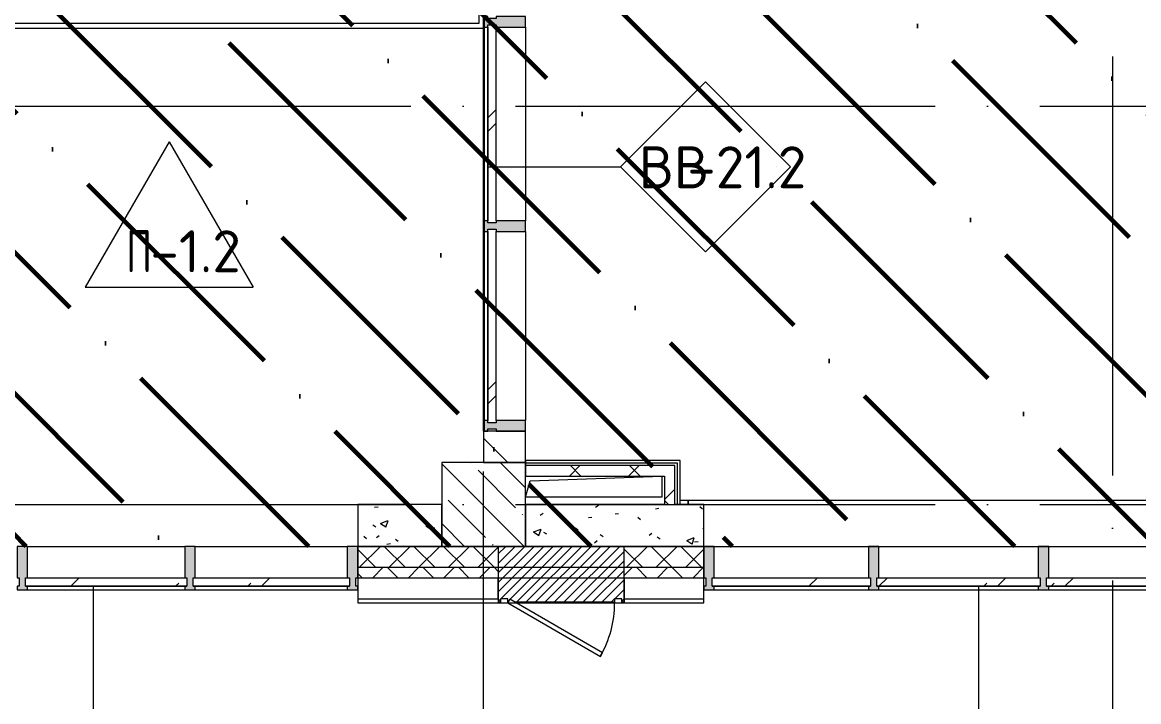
# Model space of a CAD drawing. Header units: millimetres. Extents: x -68946 to 288321, y -402657 to 324925.
# Drawn here: x 84888 to 90212, y 25484 to 28725 of the extents above; entities that cross this region are included whole.
import ezdxf

# ---------------------------------------------------------------- set-up
doc = ezdxf.new("R2010")
doc.units = ezdxf.units.MM
doc.linetypes.add('ADSK_Линия сетки', pattern=[2500, 2000, -250, 0, -250])
for name, color, linetype, lineweight in [('3.4) ПТ-2.15    4 вып', 200, 'Continuous', 60), ('A-DETL-GENF-OTLN', 250, 'Continuous', 5), ('A-DOOR-____-MCUT', 250, 'Continuous', 5), ('A-DOOR-____-OTLN', 250, 'Continuous', 5), ('A-FLOR-____-IDEN', 11, 'Continuous', 9), ('A-FLOR-____-OTLN', 192, 'Continuous', 9), ('A-GENM-____-MCUT', 250, 'Continuous', 25), ('A-GENM-____-OTLN', 250, 'Continuous', 9), ('A-GLAZ-____-MCUT', 250, 'Continuous', 9), ('A-GLAZ-____-OTLN', 250, 'Continuous', 5), ('A-GLAZ-CWMG-MCUT', 51, 'Continuous', 9), ('A-GLAZ-CWMG-OTLN', 51, 'Continuous', 5), ('A-WALL-____-IDEN', 250, 'Continuous', 9), ('A-WALL-____-MCUT', 250, 'Continuous', 13), ('A-WALL-____-OTLN', 250, 'Continuous', 9), ('A-WALL-____-PATT', 250, 'Continuous', 13), ('A-WALL-FNSH-MCUT', 250, 'Continuous', 13), ('S-COLS-____-MCUT', 250, 'Continuous', 25), ('S-COLS-____-OTLN', 250, 'Continuous', 9), ('S-GRID-____-OTLN', 250, 'Continuous', 9)]:
    doc.layers.add(name, color=color, linetype=linetype, lineweight=lineweight)
doc.styles.add('ISOCPEUR_2', font='isocpeur.ttf', dxfattribs={"height": 160})
pattern_1 = [(45, (12287.91, -0.0006), (-141.42136, 141.42136), []), (135, (12287.91, -0.0006), (-141.42136, -141.42136), [])]
pattern_2 = [(45, (125, 0), (-22.6274, 22.6274), [])]

# ---------------------------------------------------------------- blocks, each defined once
blk = doc.blocks.new('Прямоугольный импост - Импост структурный с накладкой - 180мм-37172030-АР1_Маркировочный план 1 этажа С2и3')
at = {"layer": 'A-GLAZ-CWMG-OTLN'}
blk.add_hatch(color=50, dxfattribs=at).paths.add_polyline_path([(-25, -17), (-25, 0), (-15, 0), (-15, 40), (-25, 40), (-25, 180), (25, 180), (25, 40), (15, 40), (15, 0), (25, 0), (25, -17), (-15, -17)])
at = {"layer": 'A-GLAZ-CWMG-MCUT', "lineweight": 5}
for p, q in [((-25, 40), (-25, 180)), ((-25, 180), (25, 180)), ((25, 180), (25, 40)), ((-15, 40), (-25, 40)), ((-25, -17), (-25, 0)), ((-25, 0), (-15, 0)), ((-15, 0), (-15, 40)), ((15, 40), (15, 0)), ((25, 40), (15, 40)), ((15, 0), (25, 0)), ((25, 0), (25, -17)), ((25, -17), (-25, -17))]:
    blk.add_line(p, q, dxfattribs=at)
blk = doc.blocks.new('PNS_Панель прямоугольная3 - Нр_Стекло - 40мм 2-37172512-АР1_Маркировочный план 1 этажа С2и3')
at = {"layer": 'A-GLAZ-____-OTLN'}
h = blk.add_hatch(dxfattribs=at)
h.set_pattern_fill('FP_61', color=256, style=0, pattern_type=2)
h.set_pattern_definition([(315, (-28140.5, 74919.98), (282.8427, 282.8427), [200, -600]), (315, (-28240.5, 75119.98), (282.8427, 282.8427), [600, -200]), (315, (-28340.5, 74719.98), (282.8427, 282.8427), [200, -600])])
h.paths.add_polyline_path([(-472.5, -40), (472.5, -40), (472.5, 0), (-472.5, 0)])
at = {"layer": 'A-GLAZ-____-MCUT', "lineweight": 5}
for p, q in [((462.5, 0), (-462.5, 0)), ((-462.5, -40), (462.5, -40))]:
    blk.add_line(p, q, dxfattribs=at)
at = {"layer": 'A-GLAZ-____-OTLN'}
blk.add_line((-472.5, 0), (472.5, 0), dxfattribs=at)
blk = doc.blocks.new('Прямоугольный импост - Импост структурный с накладкой - 180мм-37172510-АР1_Маркировочный план 1 этажа С2и3')
at = {"layer": 'A-GLAZ-CWMG-OTLN'}
for p, q in [((74803, 28703), (74803, 27778)), ((75000, 28703), (75000, 27778))]:
    blk.add_line(p, q, dxfattribs=at)
blk = doc.blocks.new('Прямоугольный импост - Импост структурный с накладкой - 180мм-37172034-АР1_Маркировочный план 1 этажа С2и3')
at = {"layer": 'A-GLAZ-CWMG-OTLN'}
blk.add_hatch(color=50, dxfattribs=at).paths.add_polyline_path([(-25, 40), (-25, 180), (25, 180), (25, 40), (15, 40), (15, 0), (25, 0), (25, -17), (-25, -17), (-25, 0), (-15, 1.1), (-15, 40)])
at = {"layer": 'A-GLAZ-CWMG-MCUT', "lineweight": 5}
for p, q in [((-25, 40), (-25, 180)), ((-25, 180), (25, 180)), ((25, 180), (25, 40)), ((-15, 40), (-25, 40)), ((-25, -17), (-25, 0)), ((-25, 0), (-15, 0)), ((-15, 0), (-15, 40)), ((15, 40), (15, 0)), ((25, 40), (15, 40)), ((15, 0), (25, 0)), ((25, 0), (25, -17)), ((25, -17), (-25, -17))]:
    blk.add_line(p, q, dxfattribs=at)
blk = doc.blocks.new('PNS_Панель прямоугольная3 - Нр_Стекло - 40мм 2-37172520-АР1_Маркировочный план 1 этажа С2и3')
at = {"layer": 'A-GLAZ-____-OTLN'}
h = blk.add_hatch(dxfattribs=at)
h.set_pattern_fill('FP_62', color=256, style=0, pattern_type=2)
h.set_pattern_definition([(315, (-27176.5, 74919.98), (282.8427, 282.8427), [200, -600]), (315, (-27276.5, 75119.98), (282.8427, 282.8427), [600, -200]), (315, (-27376.5, 74719.98), (282.8427, 282.8427), [200, -600])])
h.paths.add_polyline_path([(-461.5, 0), (-461.5, -40), (461.5, -40), (461.5, 0), (-451.5, 0)])
at = {"layer": 'A-GLAZ-____-MCUT', "lineweight": 5}
for p, q in [((451.5, 0), (-451.5, 0)), ((-451.5, -40), (451.5, -40))]:
    blk.add_line(p, q, dxfattribs=at)
at = {"layer": 'A-GLAZ-____-OTLN'}
blk.add_line((-461.5, 0), (461.5, 0), dxfattribs=at)
blk = doc.blocks.new('Прямоугольный импост - Импост структурный с накладкой - 180мм-37172511-АР1_Маркировочный план 1 этажа С2и3')
at = {"layer": 'A-GLAZ-CWMG-OTLN'}
for p, q in [((74803, 27728), (74803, 26825)), ((75000, 27728), (75000, 26825))]:
    blk.add_line(p, q, dxfattribs=at)
blk = doc.blocks.new('Прямоугольный импост - Импост структурный с накладкой - 190мм-21718785-АР1_Маркировочный план 1 этажа С2и3')
at = {"layer": 'A-GLAZ-CWMG-OTLN'}
blk.add_hatch(color=50, dxfattribs=at).paths.add_polyline_path([(-50, 17), (-50, 0), (-40, 0), (-40, -40), (-50, -40.1), (-50, -190), (0, -190), (0, -40), (-10, -40), (-10, 0), (0, 0), (0, 17), (-40, 17)])
at = {"layer": 'A-GLAZ-CWMG-MCUT', "lineweight": 5}
for p, q in [((0, 17), (-50, 17)), ((-50, 17), (-50, 0)), ((-50, 0), (-40, 0)), ((-40, 0), (-40, -40)), ((-10, -40), (-10, 0)), ((-10, 0), (0, 0)), ((0, 0), (0, 17)), ((-40, -40), (-50, -40)), ((-50, -40), (-50, -190)), ((0, -40), (-10, -40)), ((0, -190), (0, -40)), ((-50, -190), (0, -190))]:
    blk.add_line(p, q, dxfattribs=at)
blk = doc.blocks.new('_Wn_-As_OpeningMEP_floor__Rectangular - _Wn_-As_OpeningMEP_floor__Rectangular-35328036-АР1_Маркировочный план 1 этажа С2и3')
at = {"layer": 'A-DETL-GENF-OTLN', "lineweight": 5}
for p, q in [((-325, 0), (-302.7, 77.7)), ((-302.7, 77.7), (325, 100))]:
    blk.add_line(p, q, dxfattribs=at)
blk = doc.blocks.new('PNS_Панель прямоугольная2 - Нр_Стекло - 40мм-36084345-АР1_Маркировочный план 1 этажа С2и3')
at = {"layer": 'A-GLAZ-____-OTLN'}
h = blk.add_hatch(dxfattribs=at)
h.set_pattern_fill('FP_116', color=256, style=0, pattern_type=2)
h.set_pattern_definition([(45, (-73100, -25935), (-282.8427, 282.8427), [200, -600]), (45, (-73300, -26035), (-282.8427, 282.8427), [600, -200]), (45, (-72900, -26135), (-282.8427, 282.8427), [200, -600])])
h.paths.add_polyline_path([(-20.2, 0), (385, 0), (385, 40), (-385, 40), (-385, 0), (-375, 0)])
at = {"layer": 'A-GLAZ-____-MCUT', "lineweight": 5}
for p, q in [((-375, 40), (375, 40)), ((375, 0), (-375, 0))]:
    blk.add_line(p, q, dxfattribs=at)
at = {"layer": 'A-GLAZ-____-OTLN'}
blk.add_line((-385, 0), (385, 0), dxfattribs=at)
blk = doc.blocks.new('PNS_Панель прямоугольная2 - Нр_Стекло - 40мм-36084321-АР1_Маркировочный план 1 этажа С2и3')
at = {"layer": 'A-GLAZ-____-OTLN'}
h = blk.add_hatch(dxfattribs=at)
h.set_pattern_fill('FP_117', color=256, style=0, pattern_type=2)
h.set_pattern_definition([(45, (-73887.5, -25935), (-282.8427, 282.8427), [200, -600]), (45, (-74087.5, -26035), (-282.8427, 282.8427), [600, -200]), (45, (-73687.5, -26135), (-282.8427, 282.8427), [200, -600])])
h.paths.add_polyline_path([(-124.2, 0), (372.5, 0), (372.5, 40), (-372.5, 40), (-372.5, 0), (-362.5, 0)])
at = {"layer": 'A-GLAZ-____-MCUT', "lineweight": 5}
for p, q in [((-362.5, 40), (362.5, 40)), ((362.5, 0), (-362.5, 0))]:
    blk.add_line(p, q, dxfattribs=at)
at = {"layer": 'A-GLAZ-____-OTLN'}
blk.add_line((-372.5, 0), (372.5, 0), dxfattribs=at)
blk = doc.blocks.new('Прямоугольный импост - Импост структурный с накладкой - 190мм-21850607-АР1_Маркировочный план 1 этажа С2и3')
at = {"layer": 'A-GLAZ-CWMG-OTLN'}
blk.add_hatch(color=50, dxfattribs=at).paths.add_polyline_path([(0, -40), (0, -190), (-50, -190), (-50, -40), (-40, -40), (-40, 0), (-50, 0), (-50, 17), (0, 17), (0, 0), (-10, 0), (-10, -40)])
at = {"layer": 'A-GLAZ-CWMG-MCUT', "lineweight": 5}
for p, q in [((-50, 0), (-50, 17)), ((-50, 17), (0, 17)), ((-40, 0), (-50, 0)), ((-40, -40), (-40, 0)), ((0, 0), (-10, 0)), ((-10, 0), (-10, -40)), ((0, 17), (0, 0)), ((-50, -190), (-50, -40)), ((-50, -40), (-40, -40)), ((-10, -40), (0, -40)), ((0, -40), (0, -190)), ((0, -190), (-50, -190))]:
    blk.add_line(p, q, dxfattribs=at)
blk = doc.blocks.new('Прямоугольный импост - Импост структурный с накладкой - 190мм-36086484-АР1_Маркировочный план 1 этажа С2и3')
at = {"layer": 'A-GLAZ-CWMG-OTLN'}
for p, q in [((72625, 26225), (73375, 26225)), ((72625, 26018), (73375, 26018))]:
    blk.add_line(p, q, dxfattribs=at)
blk = doc.blocks.new('Прямоугольный импост - Импост структурный с накладкой - 190мм-36086474-АР1_Маркировочный план 1 этажа С2и3')
at = {"layer": 'A-GLAZ-CWMG-OTLN'}
for p, q in [((73425, 26225), (74150, 26225)), ((73425, 26018), (74150, 26018))]:
    blk.add_line(p, q, dxfattribs=at)
blk = doc.blocks.new('Прямоугольный импост - Импост структурный с накладкой - 190мм-21718787-АР1_Маркировочный план 1 этажа С2и3')
at = {"layer": 'A-GLAZ-CWMG-OTLN'}
blk.add_hatch(color=50, dxfattribs=at).paths.add_polyline_path([(25, -40), (25, -190), (-25, -190), (-25, -40), (-15, -40), (-15, 0), (-25, 0), (-25, 17), (25, 17), (25, 0), (15, 0), (15, -40)])
at = {"layer": 'A-GLAZ-CWMG-MCUT', "lineweight": 5}
for p, q in [((-25, 0), (-25, 17)), ((-25, 17), (25, 17)), ((-15, 0), (-25, 0)), ((-15, -40), (-15, 0)), ((25, 0), (15, 0)), ((15, 0), (15, -40)), ((25, 17), (25, 0)), ((-25, -190), (-25, -40)), ((-25, -40), (-15, -40)), ((15, -40), (25, -40)), ((25, -40), (25, -190)), ((25, -190), (-25, -190))]:
    blk.add_line(p, q, dxfattribs=at)
blk = doc.blocks.new('PNS_Панель прямоугольная2 - Нр_Стекло - 40мм-36086606-АР1_Маркировочный план 1 этажа С2и3')
at = {"layer": 'A-GLAZ-____-OTLN'}
h = blk.add_hatch(dxfattribs=at)
h.set_pattern_fill('FP_118', color=256, style=0, pattern_type=2)
h.set_pattern_definition([(45, (-76367.47, -25935), (-282.8427, 282.8427), [200, -600]), (45, (-76567.47, -26035), (-282.8427, 282.8427), [600, -200]), (45, (-76167.47, -26135), (-282.8427, 282.8427), [200, -600])])
h.paths.add_polyline_path([(129.7, 0), (377.5, 0), (377.5, 40), (-377.5, 40), (-377.5, 0), (-367.5, 0)])
at = {"layer": 'A-GLAZ-____-MCUT', "lineweight": 5}
for p, q in [((-367.5, 40), (367.5, 40)), ((367.5, 0), (-367.5, 0))]:
    blk.add_line(p, q, dxfattribs=at)
at = {"layer": 'A-GLAZ-____-OTLN'}
blk.add_line((-377.5, 0), (377.5, 0), dxfattribs=at)
blk = doc.blocks.new('PNS_Панель прямоугольная2 - Нр_Стекло - 40мм-36085574-АР1_Маркировочный план 1 этажа С2и3')
at = {"layer": 'A-GLAZ-____-OTLN'}
h = blk.add_hatch(dxfattribs=at)
h.set_pattern_fill('FP_119', color=256, style=0, pattern_type=2)
h.set_pattern_definition([(45, (-77164.96, -25935), (-282.8427, 282.8427), [200, -600]), (45, (-77364.96, -26035), (-282.8427, 282.8427), [600, -200]), (45, (-76964.96, -26135), (-282.8427, 282.8427), [200, -600])])
h.paths.add_polyline_path([(15.7, 0), (390, 0), (390, 40), (-390, 40), (-390, 0), (-380, 0)])
at = {"layer": 'A-GLAZ-____-MCUT', "lineweight": 5}
for p, q in [((-380, 40), (380, 40)), ((380, 0), (-380, 0))]:
    blk.add_line(p, q, dxfattribs=at)
at = {"layer": 'A-GLAZ-____-OTLN'}
blk.add_line((-390, 0), (390, 0), dxfattribs=at)
blk = doc.blocks.new('PNS_Панель прямоугольная2 - Нр_Стекло - 40мм-V94-АР1_Маркировочный план 1 этажа С2и3')
at = {"layer": 'A-GLAZ-____-OTLN'}
h = blk.add_hatch(dxfattribs=at)
h.set_pattern_fill('FP_120', color=256, style=0, pattern_type=2)
h.set_pattern_definition([(45, (-77974.96, -25935), (-282.8427, 282.8427), [200, -600]), (45, (-78174.96, -26035), (-282.8427, 282.8427), [600, -200]), (45, (-77774.96, -26135), (-282.8427, 282.8427), [200, -600])])
h.paths.add_polyline_path([(-390, 0), (390, 0), (390, 40), (-390, 40)])
at = {"layer": 'A-GLAZ-____-MCUT', "lineweight": 5}
for p, q in [((-380, 40), (380, 40)), ((380, 0), (-380, 0))]:
    blk.add_line(p, q, dxfattribs=at)
at = {"layer": 'A-GLAZ-____-OTLN'}
blk.add_line((-390, 0), (390, 0), dxfattribs=at)
blk = doc.blocks.new('Прямоугольный импост - Импост структурный с накладкой - 190мм-36086501-АР1_Маркировочный план 1 этажа С2и3')
at = {"layer": 'A-GLAZ-CWMG-OTLN'}
for p, q in [((75900, 26225), (76635, 26225)), ((75900, 26018), (76635, 26018))]:
    blk.add_line(p, q, dxfattribs=at)
blk = doc.blocks.new('Прямоугольный импост - Импост структурный с накладкой - 190мм-36086511-АР1_Маркировочный план 1 этажа С2и3')
at = {"layer": 'A-GLAZ-CWMG-OTLN'}
for p, q in [((76685, 26225), (77445, 26225)), ((76685, 26018), (77445, 26018))]:
    blk.add_line(p, q, dxfattribs=at)
blk = doc.blocks.new('АР_Люк - ЛРС_ВК_600х400_наружный_NCS S 1000-N-36320799-АР1_Маркировочный план 1 этажа С2и3')
at = {"layer": 'A-DOOR-____-OTLN'}
h = blk.add_hatch(dxfattribs=at)
h.set_pattern_fill('FP_148', color=256, style=0, pattern_type=2)
h.set_pattern_definition(pattern_2)
h.paths.add_polyline_path([(-99, 135), (-130, 135), (-130, 115), (-165, 115), (-165, 135), (-175, 135), (-175, -135), (425, -134.9), (425, 135), (415, 135), (415, 115), (380, 115), (380, 135), (370, 117.7), (340, 135), (-71.7, 135)])
h = blk.add_hatch(dxfattribs=at)
h.set_pattern_fill('FP_148', color=256, style=0, pattern_type=2)
h.set_pattern_definition(pattern_2)
h.paths.add_polyline_path([(295.5, -134.9), (295.1, -135), (425, -134.9)])
at = {"layer": 'A-DETL-GENF-OTLN', "lineweight": 5}
for p, q in [((425, 135), (-175, 135)), ((-175, 135), (-175, -135)), ((425, -135), (425, 135)), ((-175, -135), (425, -135))]:
    blk.add_line(p, q, dxfattribs=at)
at = {"layer": 'A-DOOR-____-MCUT', "lineweight": 5}
for p, q in [((-61.7, 390), (-71.7, 372.7)), ((380, 135), (-61.7, 390)), ((-71.7, 372.7), (370, 117.7)), ((-130, 135), (-165, 135)), ((-165, 135), (-165, 115)), ((-165, 115), (-130, 115)), ((-130, 115), (-130, 135)), ((370, 117.7), (380, 135)), ((415, 135), (380, 135)), ((380, 135), (380, 115)), ((380, 115), (415, 115)), ((415, 115), (415, 135))]:
    blk.add_line(p, q, dxfattribs=at)
blk.add_arc((380, 135), 510, 150, 180, dxfattribs=at)
at = {"layer": 'A-DOOR-____-OTLN'}
blk.add_line((380, 135), (-61.7, 390), dxfattribs=at)
blk = doc.blocks.new('ASML_АР_Отделка Люка - ВО Отделка люков_Грунтовка 0_Шпатлевка 0_Окраска 0_0-V117-АР1_Маркировочный план 1 этажа С2и3')
at = {"layer": 'A-GENM-____-MCUT', "lineweight": 5}
for p, q in [((-290, 3), (-300, 3)), ((-300, 3), (-300, 0)), ((215, 3), (-255, 3)), ((300, 3), (290, 3)), ((300, 0), (300, 3)), ((-300, 0), (-290, 0)), ((-255, 0), (220.2, 0)), ((253.3, 0), (255, 0)), ((290, 0), (300, 0))]:
    blk.add_line(p, q, dxfattribs=at)
blk = doc.blocks.new('ASML_АР_Решетка вентиляционная встроенная - ГР-5_3000х2300-42052763-АР1_Маркировочный план 1 этажа С2и3')
at = {"layer": 'A-GENM-____-OTLN', "lineweight": 5}
for p, q in [((-1150, 1500), (-1150, -1500)), ((1105, 1500), (-1095, 1500)), ((1150, -1500), (1150, 1500)), ((-1128, 1478), (1128, 1478)), ((-1128, -1478), (-1128, 1478)), ((1128, 1478), (1128, -1478)), ((1128, -1478), (-1128, -1478)), ((-1150, -1500), (1150, -1500))]:
    blk.add_line(p, q, dxfattribs=at)
blk = doc.blocks.new('ADSK_Марка_Стена - Экземпляр_ADSK_Позиция-30564885-АР1_Маркировочный план 1 этажа С2и3')
at = {"layer": 'A-WALL-____-IDEN'}
for p, q in [((-0.156, 4.37), (-4.213, 0.312)), ((3.901, 0.312), (-0.156, 4.37)), ((-4.213, 0.312), (-0.156, -3.745)), ((-0.156, -3.745), (3.901, 0.312))]:
    blk.add_line(p, q, dxfattribs=at)
blk = doc.blocks.new('AAR_СКБ_Марка_Перекрытия - Марка пола-17325028-АР1_Маркировочный план 1 этажа С2и3')
at = {"layer": 'A-FLOR-____-IDEN'}
for p, q in [((0, 6.932), (-4.002, 0)), ((0, 6.932), (4.002, 0)), ((-4.002, 0), (4.002, 0))]:
    blk.add_line(p, q, dxfattribs=at)

msp = doc.modelspace()

# ---------------------------------------------------------------- hatches: boundary and pattern name
at = {"layer": '3.4) ПТ-2.15    4 вып'}
h = msp.add_hatch(dxfattribs=at)
h.set_pattern_fill('ANSI36', color=256, scale=150, angle=90)
h.paths.add_polyline_path([(92162.8919, 36194.9403), (87287.8919, 36194.9403), (87287.8919, 26225), (92162.8919, 26225)])
h = msp.add_hatch(dxfattribs=at)
h.set_pattern_fill('ANSI36', color=256, scale=150, angle=90)
h.paths.add_polyline_path([(87287.8919, 30976), (84109.9138, 30976), (84109.9138, 26225), (87287.8919, 26225)])
at = {"layer": 'A-WALL-____-PATT', "lineweight": 15, "true_color": 0x000000}
h = msp.add_hatch(dxfattribs=at)
h.set_pattern_fill('FP_2', color=18, style=0, pattern_type=2)
h.set_pattern_definition([(135, (12287.91, -0.0006), (-141.42136, -141.42136), [])])
h.paths.add_polyline_path([(87287.9138, 26624.9994), (87287.8919, 26774.9994), (87087.9138, 26774.9994), (87087.9138, 26625), (87287.8919, 26624.9994)])
h = msp.add_hatch(dxfattribs=at)
h.set_pattern_fill('FP_83', color=18, style=0, pattern_type=2)
h.set_pattern_definition(pattern_1)
h.paths.add_polyline_path([(87287.9138, 26559.9994), (88000.4138, 26559.9994), (88000.4138, 26609.9994), (87287.9138, 26609.9994)])
h = msp.add_hatch(dxfattribs=at)
h.set_pattern_fill('FP_83', color=18, style=0, pattern_type=2)
h.set_pattern_definition(pattern_1)
h.paths.add_polyline_path([(88000.4138, 26425), (88000.4138, 26559.9994), (87950.4138, 26559.9731), (87950.4138, 26425), (87959.1563, 26425)])
h = msp.add_hatch(dxfattribs=at)
h.set_pattern_fill('FP_3', color=18, style=0, pattern_type=2)
h.set_pattern_definition([(50, (12287.9, -0.0006), (364.3679, -31.8783), [38.1, -419.1]), (355, (12287.9, -0.0006), (-70.4859, 382.1133), [30.48, -335.28]), (100.451, (12318.28, -2.66), (293.885, 350.2334), [32.38, -356.18]), (46.184, (12287.9, 101.6), (542.1585, -84.0858), [57.15, -628.65]), (96.636, (12333.1, 94.6), (474.805, 494.8554), [48.57, -534.27]), (351.184, (12287.9, 101.6), (474.8102, 494.85), [45.72, -502.92]), (21, (12338.7, 76.2), (303.2285, -204.5305), [38.1, -419.1]), (326, (12338.7, 76.2), (123.6039, 368.376), [30.48, -335.28]), (71.451, (12364, 59.16), (426.8341, 163.8427), [32.38, -356.18]), (37.5, (12287.91, -0.0006), (6.17665, 169.11015), [16.764, -314.452, 16.764, -323.596, -336.55]), (37.5, (12287.91, -0.0006), (6.17665, 169.11015), [-671.576, 16.764, -319.786]), (7.5, (12287.91, -0.0006), (133.63888, 200.3615), [16.764, -177.292, 16.764, -306.832, -128.27]), (7.5, (12287.91, -0.0006), (133.63888, 200.3615), [-517.652, 16.764, -111.506]), (327.5, (12174.63, -0.0006), (271.18182, -11.45836), [16.764, -110.236, 16.764, -379.476, -525.78]), (327.5, (12174.63, -0.0006), (271.18182, -11.45836), [-523.24, 16.764, -509.016]), (317.5, (12123.83, -0.0006), (296.2585, 50.85285), [16.764, -148.336, 16.764, -246.38, -373.38]), (317.5, (12123.83, -0.0006), (296.2585, 50.85285), [-428.244, 16.764, -356.616])])
h.paths.add_polyline_path([(86487.9138, 26225), (86887.8919, 26225.0597), (86887.8919, 26425), (86487.9138, 26425), (86487.9138, 26225.0597)])
h.paths.add_polyline_path([(88137.5273, 26225), (88137.8919, 26225.0597), (88137.8919, 26425), (87287.8919, 26425), (87288.0896, 26225.0597), (88001.6092, 26225)])
h = msp.add_hatch(dxfattribs=at)
h.set_pattern_fill('FP_52', color=18, style=0, pattern_type=2)
h.set_pattern_definition([(45, (12287.91, -0.0006), (-70.71068, 70.71068), []), (135, (12287.91, -0.0006), (-70.71068, -70.71068), [])])
h.paths.add_polyline_path([(116717.9144, 26125.0597), (116987.8919, 26125.0597), (116987.8548, 26225), (116717.8919, 26225), (116717.8919, 26223.0597), (116754.8919, 26223.0597), (116754.8919, 26215.0597), (116717.8919, 26215.0597), (116717.8919, 26125.0597)])
h.paths.add_polyline_path([(115377.8919, 26125.0597), (115617.8919, 26125.0597), (115617.8919, 26215.0597), (115580.8919, 26215.0597), (115580.8919, 26223.0597), (115617.8919, 26223.0597), (115617.8203, 26225), (115377.8919, 26225), (115377.8919, 26223.0597), (115414.8919, 26223.0597), (115414.8919, 26215.0597), (115377.8919, 26215.0597), (115377.8919, 26135.5435)])
h.paths.add_polyline_path([(113647.8919, 26125.0597), (113647.8919, 26215.0597), (113610.8919, 26215.0597), (113610.8919, 26223.0597), (113647.8919, 26223.0597), (113647.8851, 26225.0597), (112437.9138, 26225), (112437.9138, 26125.0597), (113447.9138, 26125.0597)])
h.paths.add_polyline_path([(107138.9863, 26125.0597), (107637.9138, 26125.0597), (107637.3768, 26225), (106737.9138, 26225), (106737.9138, 26125.0597)])
h.paths.add_polyline_path([(109737.9138, 26125.0597), (109737.9138, 26225.0597), (108537.9138, 26225), (108537.9138, 26125.0597)])
h.paths.add_polyline_path([(110637.9138, 26125.0597), (111537.9138, 26125.0597), (111537.3768, 26225), (110637.9138, 26225), (110637.9138, 26187.1895)])
h.paths.add_polyline_path([(105772.0308, 26125.0597), (105837.9138, 26125.0597), (105837.1978, 26225), (104637.9138, 26225), (104637.9138, 26125.0597), (105699.7438, 26125.0597)])
h.paths.add_polyline_path([(103038.1198, 26125.0597), (103737.9138, 26125.0597), (103737.3768, 26225), (102837.9138, 26225), (102837.9138, 26125.0597)])
h.paths.add_polyline_path([(101671.1643, 26125.0597), (101937.9138, 26125.0597), (101937.1978, 26225), (100737.9138, 26225), (100737.9138, 26125.0597), (101137.8919, 26125.0597)])
h.paths.add_polyline_path([(98937.9138, 26125.0597), (99837.9138, 26125.0597), (99837.3768, 26225), (98937.9138, 26225)])
h.paths.add_polyline_path([(97570.2978, 26125.0597), (98037.9138, 26125.0597), (98037.9138, 26225), (96537.9138, 26225), (96537.9138, 26125.0597)])
h.paths.add_polyline_path([(93837.9138, 26125.0597), (93836.9293, 26225), (92187.8919, 26224.9994), (92187.8919, 26125.0597), (93469.4313, 26125.0597)])
h.paths.add_polyline_path([(95437.8919, 26125.0597), (95637.9138, 26125.0597), (95637.9138, 26225.0597), (94737.9138, 26225), (94737.9138, 26125.0597), (94836.3868, 26125.0597)])
h.paths.add_polyline_path([(88001.6092, 26125.0597), (88137.8919, 26125.0597), (88137.5273, 26225), (87757.9138, 26225), (87757.9138, 26125.0597)])
h.paths.add_polyline_path([(86487.9138, 26125.0597), (87157.9138, 26125.0597), (87157.9138, 26224.9994), (86487.9138, 26225)])
h = msp.add_hatch(dxfattribs=at)
h.set_pattern_fill('FP_53', color=18, style=0, pattern_type=2)
h.set_pattern_definition([(135, (12287.91, -0.0006), (-84.85281, -84.85281), []), (225, (12287.91, -0.0006), (84.85281, -84.85281), [])])
h.paths.add_polyline_path([(115377.8919, 26075.0597), (115617.8919, 26075.0597), (115617.8919, 26125.0597), (115377.8919, 26125.0597), (115377.8919, 26115.0597)])
h.paths.add_polyline_path([(116837.9144, 26075.0597), (116887.9144, 26075.0597), (116887.9144, 26125.0597), (116717.8919, 26125.0597), (116717.9144, 26075.0597), (116737.9144, 26075.0597)])
h.paths.add_polyline_path([(113647.8919, 26075.0597), (113647.8919, 26125.0597), (112437.9138, 26125.0597), (112437.9138, 26075.0597), (113447.9138, 26075.0597)])
h.paths.add_polyline_path([(111537.9138, 26075.0597), (111537.9138, 26125.0597), (110637.9138, 26125.0597), (110637.9138, 26075.0597), (111239.8528, 26075.0597)])
h.paths.add_polyline_path([(108537.9138, 26075.0597), (109737.9138, 26075.0597), (109737.9138, 26125.0597), (108537.9138, 26125.0597)])
h.paths.add_polyline_path([(107637.9138, 26075.0597), (107637.9138, 26125.0597), (106737.9138, 26125.0597), (106737.9138, 26075.0597), (107138.9863, 26075.0597)])
h.paths.add_polyline_path([(105772.0308, 26075.0597), (105837.9138, 26075.0597), (105837.9138, 26125.0597), (104637.9138, 26125.0597), (104637.9138, 26075.0597)])
h.paths.add_polyline_path([(103038.1198, 26075.0597), (103737.9138, 26075.0597), (103737.9138, 26125.0597), (102837.9138, 26125.0597), (102837.9138, 26075.0597)])
h.paths.add_polyline_path([(101725.6697, 26075.0597), (101937.9138, 26075.0597), (101937.9138, 26125.0597), (100737.9138, 26125.0597), (100737.9138, 26075.0597), (101671.1643, 26075.0597)])
h.paths.add_polyline_path([(99837.9138, 26075.0597), (99837.9138, 26125.0597), (98937.9138, 26125.0597), (98937.9138, 26075.0597)])
h.paths.add_polyline_path([(97570.2978, 26075.0597), (98037.9138, 26075.0597), (98037.9138, 26125.0597), (96537.9138, 26125.0597), (96537.9138, 26075.0597)])
h.paths.add_polyline_path([(95437.8919, 26075.0597), (95637.9138, 26075.0597), (95637.9138, 26125.0597), (94737.9138, 26125.0597), (94737.9138, 26075.0597), (94836.3868, 26075.0597)])
h.paths.add_polyline_path([(92187.8919, 26075.0597), (93837.9138, 26075.0597), (93837.9138, 26125.0597), (92187.8919, 26125.0597)])
h.paths.add_polyline_path([(86634.6537, 26075.0597), (87157.9138, 26075.0597), (87157.9138, 26125.0597), (86487.9138, 26125.0597), (86487.9138, 26075.0597)])
h.paths.add_polyline_path([(88001.6092, 26075.0597), (88137.8919, 26075.0597), (88137.8919, 26125.0597), (87757.9138, 26125.0597), (87757.9138, 26075.0597)])
at = {"layer": 'S-COLS-____-OTLN', "lineweight": 5, "true_color": 0x000000}
h = msp.add_hatch(dxfattribs=at)
h.set_pattern_fill('FP_1', color=18, style=0, pattern_type=2)
h.set_pattern_definition([(135, (12287.91, -0.0006), (-142.5612, -142.5612), []), (135, (12430.48, -0.0006), (-142.5612, -142.5612), [252.016, -50.403, 3.353, -47.05])])
h.paths.add_polyline_path([(87157.9138, 26224.9994), (87157.9138, 26225.0597), (87287.8919, 26225.0597), (87287.8919, 26624.9994), (86887.8919, 26624.989), (86887.8919, 26224.9994)])

# ---------------------------------------------------------------- linework, layer by layer
at = {"layer": 'A-FLOR-____-OTLN', "color": 18, "lineweight": 5, "true_color": 0x000000}
for p, q in [((87087.9138, 26774.9994), (87087.9138, 28698)), ((87937.9138, 26559.9994), (87937.9138, 26459.9994)), ((87937.9138, 26459.9994), (87287.9138, 26459.9994)), ((88025.4138, 26444.9994), (92177.8919, 26444.9994)), ((88137.8919, 26225.0597), (92187.8919, 26225.0597))]:
    msp.add_line(p, q, dxfattribs=at)
at = {"layer": 'A-WALL-____-IDEN', "color": 18, "true_color": 0x000000}
for p, q in [((87107.8919, 28035.2324), (87739.9576, 28035.2324)), ((85225.0472, 26035), (85225.0472, 24796.25)), ((89447.5489, 26035), (89447.5489, 24796.25))]:
    msp.add_line(p, q, dxfattribs=at)
at = {"layer": 'A-WALL-____-MCUT', "color": 18, "lineweight": 15, "true_color": 0x000000}
for p, q in [((87287.9138, 26774.9994), (87087.9138, 26774.9994)), ((87087.9138, 26774.9994), (87087.9138, 26624.9994)), ((87287.9138, 26624.9994), (87287.9138, 26774.9994)), ((87087.9138, 26624.9994), (87287.9138, 26624.9994)), ((88012.9138, 26622.4994), (87287.9138, 26622.4994)), ((88012.9138, 26425), (88012.9138, 26622.4994)), ((87287.9138, 26609.9994), (87287.9138, 26559.9994)), ((88000.4138, 26609.9994), (87287.9138, 26609.9994)), ((88000.4138, 26425), (88000.4138, 26609.9994)), ((87287.9138, 26559.9994), (87950.4138, 26559.9994)), ((87950.4138, 26559.9994), (87950.4138, 26425)), ((86887.8919, 26425), (86487.9138, 26425)), ((86487.9138, 26425), (86487.9138, 26225)), ((86887.8919, 26225), (86887.8919, 26425)), ((87950.4138, 26425), (87287.8919, 26425)), ((87287.8919, 26425), (87287.8919, 26225.0597)), ((87950.4138, 26425), (88000.4138, 26425)), ((88137.8919, 26425), (88000.4138, 26425)), ((88137.8919, 26225), (88137.8919, 26425)), ((86887.8919, 26225.0597), (86487.9138, 26225.0597)), ((86487.9138, 26225), (86487.9138, 26125.0597)), ((86487.9138, 26225), (86887.8919, 26225)), ((87287.8919, 26225.0597), (86887.8919, 26225.0597)), ((88137.8919, 26225.0597), (87287.8919, 26225.0597)), ((87287.8919, 26225), (88137.8919, 26225)), ((88137.8919, 26125.0597), (88137.8919, 26225)), ((86487.9138, 26125.0597), (86487.9138, 26075.0597)), ((86487.9138, 26125.0597), (88137.8919, 26125.0597)), ((88137.8919, 26075.0597), (88137.8919, 26125.0597)), ((86487.9138, 26075.0597), (86487.9138, 25975.0597)), ((86487.9138, 26075.0597), (88137.8919, 26075.0597)), ((87157.9138, 25975.0597), (87157.9138, 26075.0597)), ((88137.8919, 25975.0597), (88137.8919, 26075.0597)), ((86487.9138, 25975.0597), (87157.9138, 25975.0597)), ((87757.9138, 25975.0597), (88137.8919, 25975.0597))]:
    msp.add_line(p, q, dxfattribs=at)
at = {"layer": 'A-WALL-____-OTLN', "color": 18, "lineweight": 5, "true_color": 0x000000}
for p, q in [((87757.9138, 26075.0597), (87757.9138, 25975.0597)), ((87157.9138, 25975.0597), (87157.9138, 25958.0597))]:
    msp.add_line(p, q, dxfattribs=at)
at = {"layer": 'A-WALL-FNSH-MCUT', "lineweight": 15}
for p, q in [((88025.4138, 26634.9994), (87287.9138, 26634.9994)), ((87287.9138, 26634.9994), (87287.9138, 26609.9994)), ((88025.4138, 26425), (88025.4138, 26634.9994)), ((86487.9138, 25975.0597), (86487.9138, 25955.0597)), ((86487.9138, 25955.0597), (87157.9138, 25955.0597)), ((87757.9138, 25975.0597), (87757.9138, 25958.0597)), ((87757.9138, 25955.0597), (88137.8919, 25955.0597)), ((88137.8919, 25955.0597), (88137.8919, 25975.0597))]:
    msp.add_line(p, q, dxfattribs=at)
at = {"layer": 'S-COLS-____-MCUT', "color": 18, "lineweight": 5, "true_color": 0x000000}
for p, q in [((87287.8919, 26624.9994), (86887.8919, 26624.9994)), ((86887.8919, 26624.9994), (86887.8919, 26425)), ((87287.8919, 26425), (87287.8919, 26624.9994)), ((86887.8919, 26224.9994), (87157.9138, 26224.9994)), ((87157.9138, 26224.9994), (87287.8919, 26224.9994))]:
    msp.add_line(p, q, dxfattribs=at)
at = {"layer": 'S-COLS-____-OTLN', "color": 18, "lineweight": 5, "true_color": 0x000000}
for p, q in [((86887.8919, 26425), (86887.8919, 26224.9994)), ((87287.8919, 26225.0597), (87287.8919, 26425))]:
    msp.add_line(p, q, dxfattribs=at)
at = {"layer": 'S-GRID-____-OTLN', "color": 18, "linetype": 'ADSK_Линия сетки', "true_color": 0x000000}
for p, q in [((87087.9138, -2919.5356), (87087.9138, 61063.6538)), ((90087.9138, 61063.6538), (90087.9138, -2919.5356)), ((77240.3519, 28325), (168626.8279, 28325)), ((77240.3519, 26425), (168626.8279, 26425))]:
    msp.add_line(p, q, dxfattribs=at)

# ---------------------------------------------------------------- block references
at = {"layer": 'A-DOOR-____-OTLN', "color": 18, "true_color": 0x000000, "rotation": 180}
msp.add_blockref('АР_Люк - ЛРС_ВК_600х400_наружный_NCS S 1000-N-36320799-АР1_Маркировочный план 1 этажа С2и3', (87582.9138, 26090.0597), dxfattribs=at)
at = {"layer": 'A-FLOR-____-IDEN', "color": 18, "true_color": 0x000000, "xscale": 99.99999999999993, "yscale": 99.99999999999993, "zscale": 99.99999999999993}
msp.add_blockref('AAR_СКБ_Марка_Перекрытия - Марка пола-17325028-АР1_Маркировочный план 1 этажа С2и3', (85587.9138, 27461.5), dxfattribs=at)
at = {"layer": 'A-GENM-____-MCUT', "color": 18, "lineweight": 5, "true_color": 0x000000, "rotation": 180}
msp.add_blockref('ASML_АР_Отделка Люка - ВО Отделка люков_Грунтовка 0_Шпатлевка 0_Окраска 0_0-V117-АР1_Маркировочный план 1 этажа С2и3', (87457.9138, 25958.0597), dxfattribs=at)
at = {"layer": 'A-GENM-____-OTLN', "color": 18, "lineweight": 5, "true_color": 0x000000, "rotation": 89.99999999999973}
msp.add_blockref('ASML_АР_Решетка вентиляционная встроенная - ГР-5_3000х2300-42052763-АР1_Маркировочный план 1 этажа С2и3', (85587.9138, 29848), dxfattribs=at)
at = {"layer": 'A-GLAZ-____-MCUT', "color": 18, "lineweight": 5, "true_color": 0x000000, "rotation": 89.99999999999935}
for name, p in [('PNS_Панель прямоугольная3 - Нр_Стекло - 40мм 2-37172512-АР1_Маркировочный план 1 этажа С2и3', (87107.8919, 28240.5)), ('PNS_Панель прямоугольная3 - Нр_Стекло - 40мм 2-37172520-АР1_Маркировочный план 1 этажа С2и3', (87107.8919, 27276.4997))]:
    msp.add_blockref(name, p, dxfattribs=at)
at = {"layer": 'A-GLAZ-____-MCUT', "color": 18, "lineweight": 5, "true_color": 0x000000}
for name, p in [('PNS_Панель прямоугольная2 - Нр_Стекло - 40мм-36084345-АР1_Маркировочный план 1 этажа С2и3', (85287.9138, 26035)), ('PNS_Панель прямоугольная2 - Нр_Стекло - 40мм-36084321-АР1_Маркировочный план 1 этажа С2и3', (86075.4138, 26035)), ('PNS_Панель прямоугольная2 - Нр_Стекло - 40мм-36086606-АР1_Маркировочный план 1 этажа С2и3', (88555.381, 26035)), ('PNS_Панель прямоугольная2 - Нр_Стекло - 40мм-36085574-АР1_Маркировочный план 1 этажа С2и3', (89352.87, 26035)), ('PNS_Панель прямоугольная2 - Нр_Стекло - 40мм-V94-АР1_Маркировочный план 1 этажа С2и3', (90162.87, 26035))]:
    msp.add_blockref(name, p, dxfattribs=at)
at = {"layer": 'A-GLAZ-____-OTLN', "color": 18, "true_color": 0x000000}
msp.add_blockref('_Wn_-As_OpeningMEP_floor__Rectangular - _Wn_-As_OpeningMEP_floor__Rectangular-35328036-АР1_Маркировочный план 1 этажа С2и3', (87612.9138, 26459.9994), dxfattribs=at)
at = {"layer": 'A-GLAZ-CWMG-OTLN', "color": 18, "true_color": 0x000000, "extrusion": (0, 0, -1)}
for name, p, rotation in [('Прямоугольный импост - Импост структурный с накладкой - 180мм-37172030-АР1_Маркировочный план 1 этажа С2и3', (-87107.8919, 28728), 90.00000000000065), ('Прямоугольный импост - Импост структурный с накладкой - 180мм-37172034-АР1_Маркировочный план 1 этажа С2и3', (-87107.8919, 27753), 90.00000000000065), ('Прямоугольный импост - Импост структурный с накладкой - 180мм-37172034-АР1_Маркировочный план 1 этажа С2и3', (-87107.8919, 26799.9994), 90.00000000000065), ('Прямоугольный импост - Импост структурный с накладкой - 190мм-21718787-АР1_Маркировочный план 1 этажа С2и3', (-84887.9138, 26035), 180), ('Прямоугольный импост - Импост структурный с накладкой - 190мм-21718787-АР1_Маркировочный план 1 этажа С2и3', (-85687.9138, 26035), 180), ('Прямоугольный импост - Импост структурный с накладкой - 190мм-21850607-АР1_Маркировочный план 1 этажа С2и3', (-86487.9138, 26035), 180), ('Прямоугольный импост - Импост структурный с накладкой - 190мм-21718787-АР1_Маркировочный план 1 этажа С2и3', (-88947.87, 26035), 180), ('Прямоугольный импост - Импост структурный с накладкой - 190мм-21718787-АР1_Маркировочный план 1 этажа С2и3', (-89757.87, 26035), 180)]:
    msp.add_blockref(name, p, dxfattribs=dict(at, rotation=rotation))
at = {"layer": 'A-GLAZ-CWMG-OTLN', "color": 18, "true_color": 0x000000}
for name, p in [('Прямоугольный импост - Импост структурный с накладкой - 180мм-37172510-АР1_Маркировочный план 1 этажа С2и3', (12287.9138, -0.0006)), ('Прямоугольный импост - Импост структурный с накладкой - 180мм-37172511-АР1_Маркировочный план 1 этажа С2и3', (12287.9138, -0.0006)), ('Прямоугольный импост - Импост структурный с накладкой - 190мм-36086484-АР1_Маркировочный план 1 этажа С2и3', (12287.9138, -0.0006)), ('Прямоугольный импост - Импост структурный с накладкой - 190мм-36086474-АР1_Маркировочный план 1 этажа С2и3', (12287.9138, -0.0006)), ('Прямоугольный импост - Импост структурный с накладкой - 190мм-36086501-АР1_Маркировочный план 1 этажа С2и3', (12287.9138, -0.0006)), ('Прямоугольный импост - Импост структурный с накладкой - 190мм-36086511-АР1_Маркировочный план 1 этажа С2и3', (12287.9138, -0.0006)), ('Прямоугольный импост - Импост структурный с накладкой - 190мм-36086511-АР1_Маркировочный план 1 этажа С2и3', (13097.9138, -0.0006))]:
    msp.add_blockref(name, p, dxfattribs=at)
at = {"layer": 'A-GLAZ-CWMG-OTLN', "color": 18, "true_color": 0x000000, "rotation": 180}
msp.add_blockref('Прямоугольный импост - Импост структурный с накладкой - 190мм-21718785-АР1_Маркировочный план 1 этажа С2и3', (88137.8919, 26035), dxfattribs=at)
at = {"layer": 'A-WALL-____-IDEN', "color": 18, "true_color": 0x000000, "xscale": 99.99999999999993, "yscale": 99.99999999999993, "zscale": 99.99999999999993}
msp.add_blockref('ADSK_Марка_Стена - Экземпляр_ADSK_Позиция-30564885-АР1_Маркировочный план 1 этажа С2и3', (88161.2995, 28003.9824), dxfattribs=at)

# ---------------------------------------------------------------- texts
at = {"layer": 'A-FLOR-____-IDEN', "color": 18, "true_color": 0x000000, "char_height": 200, "attachment_point": 1, "style": 'ISOCPEUR_2'}
for s, insert, width in [('\\fISOCPEUR|b0|i0|c204|p34|;\\W.7;П', (85382.6789, 27732.8858), 140.295312), ('-1.2', (85498.4341, 27732.8858), 381.60325)]:
    msp.add_mtext(s, dxfattribs=dict(at, insert=insert, width=width))
at = {"layer": 'A-WALL-____-IDEN', "color": 18, "true_color": 0x000000, "char_height": 200, "attachment_point": 1, "style": 'ISOCPEUR_2'}
for s, insert, width in [('ВВ', (87827.2686, 28133.6511), 280.590625), ('-21.2', (88058.779, 28133.6511), 505.063125)]:
    msp.add_mtext(s, dxfattribs=dict(at, insert=insert, width=width))

doc.saveas('drawing.dxf')
